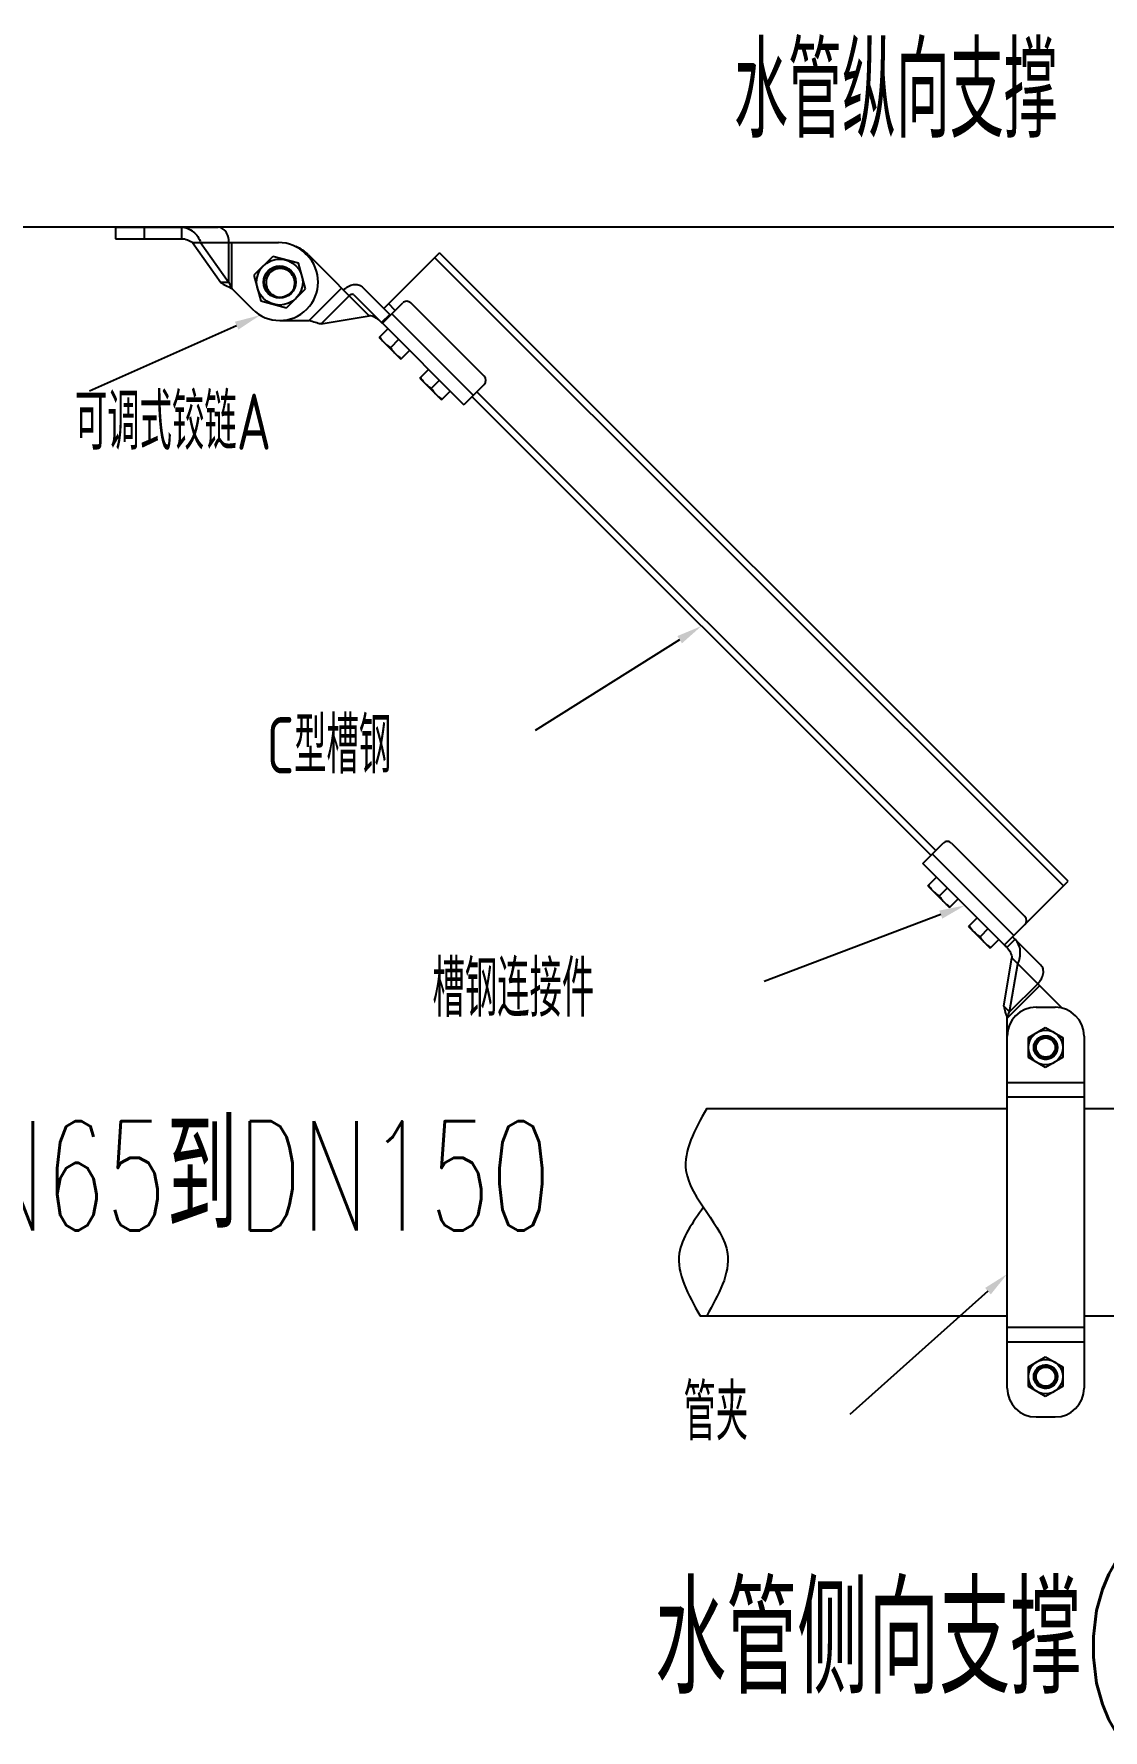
# Model space of a CAD drawing. Extents: x 4995099 to 5303443, y 4627657 to 4889583.
# Drawn here: x 5034241 to 5042527, y 4742820 to 4755974 of the extents above; entities that cross this region are included whole.
import ezdxf

# ---------------------------------------------------------------- set-up
doc = ezdxf.new("R2010")
doc.units = 0
doc.header["$LTSCALE"] = 1000
doc.header["$MEASUREMENT"] = 0
doc.layers.get('0').update_dxf_attribs({"color": 4, "linetype": 'CONTINUOUS'})
doc.layers.add('BZ', color=2, linetype='CONTINUOUS')
doc.layers.add('TWT_TEXT', color=7, linetype='CONTINUOUS')
doc.styles.add('HZTXT', font='TXT', dxfattribs={"bigfont": 'HZTXT'})
doc.styles.get("Standard").update_dxf_attribs({"font": 'GBENOR', "bigfont": 'GBCBIG'})

msp = doc.modelspace()

# ---------------------------------------------------------------- linework, layer by layer
at = {"linetype": 'Continuous'}
for p, q in [((5034873.3, 4754475.6), (5034873.3, 4754386.3)), ((5034873.3, 4754475.6), (5035668.4, 4754475.6)), ((5034873.3, 4754386.3), (5035384.6, 4754386.3)), ((5035096.5, 4754475.6), (5035096.5, 4754386.3)), ((5035384.6, 4754475.6), (5035384.6, 4754386.3)), ((5035470.2, 4754356.5), (5035689.5, 4754046.5)), ((5035470.2, 4754356.5), (5036136.5, 4754356.5)), ((5035533.4, 4754356.5), (5035752.6, 4754046.5)), ((5035752.6, 4754046.5), (5035752.6, 4754356.5)), ((5035773.7, 4754000.8), (5035773.7, 4754356.5)), ((5036356.2, 4754260.1), (5036347, 4754269.3)), ((5036369.2, 4754260.1), (5036840.4, 4753789)), ((5036952, 4753845.7), (5037383.5, 4754277.2)), ((5042257.1, 4749403.6), (5037383.5, 4754277.2)), ((5036092.4, 4754248.9), (5035946.5, 4754103)), ((5036291.6, 4754195.5), (5036092.4, 4754248.9)), ((5036142.8, 4754154.6), (5036142.6, 4754154.5)), ((5036146.2, 4754154.6), (5036146.3, 4754154.6)), ((5036344.9, 4753996.3), (5036291.6, 4754195.5)), ((5042220.3, 4749366.8), (5037346.7, 4754240.4)), ((5035752.6, 4754046.5), (5035689.5, 4754046.5)), ((5035773.7, 4754000.8), (5035935.2, 4753839.2)), ((5035946.5, 4754103), (5035999.9, 4753903.8)), ((5036199.1, 4753850.5), (5036344.9, 4753996.3)), ((5036625.8, 4754003.6), (5036374.3, 4753752)), ((5036784.4, 4754013.3), (5037002.8, 4753795)), ((5035999.9, 4753903.8), (5036199.1, 4753850.5)), ((5036466.1, 4753724.8), (5036685.3, 4753944)), ((5036721.3, 4753950.2), (5036939.6, 4753731.8)), ((5036942, 4753730.5), (5037099.4, 4753887.8)), ((5037041.5, 4753829.9), (5036988.9, 4753882.5)), ((5037730.8, 4753319.5), (5037162.5, 4753887.8)), ((5036145.7, 4753752), (5036374.3, 4753752)), ((5036466.1, 4753724.8), (5036840.4, 4753789)), ((5036998.5, 4753799.3), (5036935.3, 4753736.1)), ((5036941.5, 4753730), (5037572.9, 4753098.5)), ((5037646.6, 4753172.2), (5037015.2, 4753803.6)), ((5036916.2, 4753620.5), (5036983.6, 4753687.9)), ((5036916.2, 4753620.5), (5037084.6, 4753452.1)), ((5037067.8, 4753603.7), (5037005.2, 4753541.1)), ((5037152, 4753519.5), (5037084.6, 4753452.1)), ((5037232, 4753304.8), (5037299.3, 4753372.1)), ((5037232, 4753304.8), (5037400.3, 4753136.4)), ((5037383.5, 4753287.9), (5037320.9, 4753225.3)), ((5037467.7, 4753203.8), (5037400.3, 4753136.4)), ((5037730.8, 4753256.4), (5037572.9, 4753098.5)), ((5041194.2, 4749603.5), (5037636.1, 4753161.7)), ((5041231, 4749640.4), (5037672.9, 4753198.5)), ((5041131.1, 4749540.4), (5041288.9, 4749698.3)), ((5041352.1, 4749698.3), (5041920.3, 4749130)), ((5041782, 4748889.4), (5041131.1, 4749540.4)), ((5041204.7, 4749614.1), (5041836.2, 4748982.6)), ((5041168.9, 4749367.8), (5041236.3, 4749435.2)), ((5041765.5, 4748912), (5042257.1, 4749403.6)), ((5041168.9, 4749367.8), (5041337.3, 4749199.4)), ((5041320.5, 4749351), (5041257.9, 4749288.4)), ((5041404.7, 4749266.8), (5041337.3, 4749199.4)), ((5041484.7, 4749052.1), (5041552, 4749119.4)), ((5041484.7, 4749052.1), (5041653, 4748883.7)), ((5041636.2, 4749035.3), (5041573.6, 4748972.6)), ((5041720.4, 4748951.1), (5041653, 4748883.7)), ((5041782, 4748889.4), (5041845.1, 4748952.6)), ((5041825.6, 4748972.1), (5042045.9, 4748751.9)), ((5041757.3, 4748433.6), (5041821.5, 4748807.8)), ((5041802, 4748388.9), (5041866.2, 4748763.2)), ((5041821.5, 4748807.8), (5042211.3, 4748418.1)), ((5042021.2, 4748608.2), (5041802, 4748388.9)), ((5041784.5, 4748341.7), (5042036.1, 4748593.3)), ((5041757.3, 4748433.6), (5041802, 4748388.9)), ((5041784.5, 4745471.5), (5041784.5, 4748341.7)), ((5042007.8, 4748425.7), (5042156.6, 4748425.7)), ((5041948.3, 4748190.5), (5042082.2, 4748267.8)), ((5042082.2, 4748267.8), (5042216.1, 4748190.5)), ((5042379.9, 4748202.5), (5042379.9, 4745471.5)), ((5041948.3, 4748035.9), (5041948.3, 4748190.5)), ((5042054.5, 4748198), (5042054.3, 4748197.9)), ((5042126.7, 4748173.7), (5042126.6, 4748173.8)), ((5042152.2, 4748171.9), (5042152.2, 4748171.8)), ((5042152.2, 4748171.8), (5042152.4, 4748171.6)), ((5042173.1, 4748105.3), (5042173.1, 4748105.3)), ((5042173.1, 4748105), (5042173.1, 4748104.9)), ((5042173.3, 4748106.9), (5042173.3, 4748106.7)), ((5042173.3, 4748106.9), (5042173.3, 4748106.7)), ((5042216.1, 4748190.5), (5042216.1, 4748035.9)), ((5042082.2, 4747958.6), (5041948.3, 4748035.9)), ((5042216.1, 4748035.9), (5042082.2, 4747958.6)), ((5042144.8, 4748049.3), (5042144.7, 4748049.3)), ((5042144.9, 4748049.4), (5042144.8, 4748049.4)), ((5042144.8, 4748049.4), (5042144.8, 4748049.3)), ((5042144.9, 4748049.5), (5042144.9, 4748049.4)), ((5042145.4, 4748049.9), (5042145.3, 4748049.8)), ((5042145.5, 4748050), (5042145.4, 4748049.9)), ((5042145.4, 4748049.9), (5042145.4, 4748049.9)), ((5042145.6, 4748050.1), (5042145.5, 4748050)), ((5042145.5, 4748050), (5042145.5, 4748050)), ((5042145.7, 4748050.2), (5042145.6, 4748050.1)), ((5042146.2, 4748050.7), (5042146.1, 4748050.6)), ((5042146.3, 4748050.7), (5042146.2, 4748050.7)), ((5042146.4, 4748050.9), (5042146.3, 4748050.7)), ((5041784.5, 4747841.9), (5042379.9, 4747841.9)), ((5041784.5, 4747730.2), (5042379.9, 4747730.2)), ((5039455.4, 4747640.7), (5041784.5, 4747640.7)), ((5042379.9, 4747640.7), (5043570.5, 4747640.7)), ((5039403.5, 4746033.3), (5041784.5, 4746033.3)), ((5042379.9, 4746033.3), (5043533.3, 4746033.3)), ((5041784.5, 4745943.7), (5042379.9, 4745943.7)), ((5041784.5, 4745832.1), (5042379.9, 4745832.1)), ((5041948.3, 4745638.1), (5042082.2, 4745715.4)), ((5042082.2, 4745715.4), (5042216.1, 4745638.1)), ((5041948.3, 4745483.4), (5041948.3, 4745638.1)), ((5042054.5, 4745645.5), (5042054.3, 4745645.4)), ((5042126.7, 4745621.3), (5042126.6, 4745621.4)), ((5042152.2, 4745619.4), (5042152.2, 4745619.4)), ((5042152.2, 4745619.4), (5042152.4, 4745619.2)), ((5042216.1, 4745638.1), (5042216.1, 4745483.4)), ((5042082.2, 4745406.1), (5041948.3, 4745483.4)), ((5042216.1, 4745483.4), (5042082.2, 4745406.1)), ((5042144.8, 4745496.9), (5042144.7, 4745496.8)), ((5042144.9, 4745497), (5042144.8, 4745497)), ((5042144.8, 4745497), (5042144.8, 4745496.9)), ((5042144.9, 4745497.1), (5042144.9, 4745497)), ((5042145.4, 4745497.5), (5042145.3, 4745497.4)), ((5042145.5, 4745497.5), (5042145.4, 4745497.5)), ((5042145.4, 4745497.5), (5042145.4, 4745497.5)), ((5042145.6, 4745497.7), (5042145.5, 4745497.6)), ((5042145.5, 4745497.6), (5042145.5, 4745497.5)), ((5042145.7, 4745497.7), (5042145.6, 4745497.7)), ((5042146.2, 4745498.2), (5042146.1, 4745498.2)), ((5042146.3, 4745498.3), (5042146.2, 4745498.2)), ((5042146.4, 4745498.4), (5042146.3, 4745498.3)), ((5042173.1, 4745552.9), (5042173.1, 4745552.8)), ((5042173.1, 4745552.5), (5042173.1, 4745552.5)), ((5042173.3, 4745554.5), (5042173.3, 4745554.3)), ((5042173.3, 4745554.5), (5042173.3, 4745554.3)), ((5042007.8, 4745248.2), (5042156.6, 4745248.2))]:
    msp.add_line(p, q, dxfattribs=at)
for points in [[(5035812.1, 4753711.8), (5034672, 4753204.4)], [(5039245.8, 4751276.2), (5038127.2, 4750573.1)], [(5041269.4, 4749144.2), (5039900, 4748626.5)], [(5041635.4, 4746223.8), (5040565.4, 4745267.8)]]:
    msp.add_lwpolyline(points)
for centre, radius in [((5036145.7, 4754049.7), 178.6), ((5036145.7, 4754049.7), 125.3), ((5036145.7, 4754049.7), 119.1), ((5042082.2, 4748113.2), 133.9), ((5042082.2, 4748113.2), 92.1), ((5042082.2, 4748113.2), 74.4), ((5042082.2, 4745560.8), 133.9), ((5042082.2, 4745560.8), 92.1), ((5042082.2, 4745560.8), 74.4)]:
    msp.add_circle(centre, radius, dxfattribs=at)
for centre, radius, start, end in [((5036145.7, 4754049.7), 297.7, 224.99999, 44.99999), ((5036136.5, 4754058.9), 297.7, 44.99999, 90), ((5036158.7, 4754049.7), 297.7, 44.99999, 67.63031), ((5036145.7, 4754049.7), 104.9, 101.48488, 165.44482), ((5036145.7, 4754049.9), 104.7, 101.10333, 101.48341), ((5036145.7, 4754049.5), 105.1, 95.59662, 101.09946), ((5036145.7, 4754049.6), 105, 92.60725, 95.59802), ((5036145.7, 4754050), 104.6, 91.69418, 92.60616), ((5036145.7, 4754050.2), 104.4, 91.37381, 91.69398), ((5036152.8, 4754050.7), 104.4, 94.99489, 95.50792), ((5036145.7, 4754049.9), 104.7, 89.75295, 91.37328), ((5036145.7, 4754049.6), 105, 88.71875, 89.6641), ((5036145.7, 4754049.5), 105.1, 87.15432, 88.71864), ((5036145.9, 4754049.7), 105.1, 177.70338, 178.51134), ((5036145.9, 4754049.7), 105.1, 177.69504, 178.78974), ((5036145.8, 4754049.7), 105, 178.51134, 179.23308), ((5036145.6, 4754049.7), 104.8, 178.78884, 181.69255), ((5036145.5, 4754049.7), 104.7, 179.23213, 181.69271), ((5036145.9, 4754049.7), 105.1, 175.15789, 177.69509), ((5036145.7, 4754049.7), 104.9, 172.14543, 175.15819), ((5036145.7, 4754049.7), 104.9, 168.67355, 172.14336), ((5036145.8, 4754049.7), 105, 165.44581, 168.67361), ((5036144, 4754042.7), 118.4, 342.31447, 343.94711), ((5037130.9, 4753856.2), 44.6, 44.99999, 135.00001), ((5037699.2, 4753287.9), 44.6, 315.00001, 44.99999), ((5041320.5, 4749666.7), 44.6, 44.99999, 135.00001), ((5041888.8, 4749098.4), 44.6, 315.00001, 44.99999), ((5042007.8, 4748202.5), 223.2, 90, 180), ((5042156.6, 4748202.5), 223.2, 0, 90), ((5042082.2, 4748113.2), 89.3, 108.09219, 105.53041), ((5042082.2, 4748113.2), 75.2, 53.78971, 143.12823), ((5042081.8, 4748113.5), 74.7, 142.82748, 143.12823), ((5042082.1, 4748113.3), 75, 140.32827, 142.82604), ((5042082.3, 4748113.1), 75.3, 139.12725, 140.32926), ((5042082.3, 4748113.1), 75.3, 138.70846, 139.12739), ((5042084.6, 4748114.2), 89, 107.2173, 109.79104), ((5042082.4, 4748113.5), 74.8, 52.51704, 53.7893), ((5042084.6, 4748112), 74.7, 55.33717, 55.6772), ((5042084.5, 4748111.9), 74.9, 54.12281, 55.33679), ((5042082.3, 4748113.3), 75, 51.2461, 52.51708), ((5042084.3, 4748111.6), 75.3, 52.00229, 54.1222), ((5042082.2, 4748113.2), 75.2, 50.58107, 51.24632), ((5042084.1, 4748111.4), 75.5, 50.43149, 52.00278), ((5042084.1, 4748111.3), 75.6, 50.04003, 50.43171), ((5042084, 4748111.3), 75.6, 49.19897, 50.04002), ((5042076.9, 4748121.3), 90.5, 32.67364, 34.93176), ((5042082.2, 4748113.2), 91.3, 356.06244, 41.06245), ((5042082.4, 4748113.4), 91, 39.98819, 41.0622), ((5042082.2, 4748113.2), 91.3, 38.79662, 39.79988), ((5042083.3, 4748115.6), 90.4, 320.06817, 352.31476), ((5042077.4, 4748121.7), 89.8, 23.90689, 32.68143), ((5042078.3, 4748122.1), 88.9, 23.32966, 23.88612), ((5042082.6, 4748115.8), 91.2, 352.26728, 353.08798), ((5042082.4, 4748113.2), 91.1, 354.83537, 355.92), ((5042082.7, 4748115.8), 91, 353.40007, 354.29096), ((5042082.6, 4748115.8), 91.1, 353.08803, 353.36074), ((5042082.3, 4748113.2), 91.2, 354.42131, 354.78418), ((5042084.1, 4748115), 89.4, 312.88161, 313.20479), ((5042084.1, 4748115), 89.4, 313.52426, 313.92612), ((5042083.9, 4748115.2), 89.6, 314.16129, 318.95628), ((5042084, 4748115.1), 89.6, 318.95681, 320.02344), ((5042082.2, 4745560.8), 89.3, 108.09219, 105.53041), ((5042082.2, 4745560.8), 75.2, 53.78971, 143.12823), ((5042081.8, 4745561.1), 74.7, 142.82748, 143.12823), ((5042082.1, 4745560.9), 75, 140.32827, 142.82604), ((5042082.3, 4745560.7), 75.3, 139.12725, 140.32926), ((5042082.3, 4745560.6), 75.3, 138.70846, 139.12739), ((5042084.6, 4745561.8), 89, 107.2173, 109.79104), ((5042082.4, 4745561.1), 74.8, 52.51704, 53.7893), ((5042084.6, 4745559.6), 74.7, 55.33717, 55.6772), ((5042084.5, 4745559.4), 74.9, 54.12281, 55.33679), ((5042082.3, 4745560.9), 75, 51.2461, 52.51708), ((5042084.3, 4745559.2), 75.3, 52.00229, 54.1222), ((5042082.2, 4745560.7), 75.2, 50.58107, 51.24632), ((5042084.1, 4745559), 75.5, 50.43149, 52.00278), ((5042084.1, 4745558.9), 75.6, 50.04003, 50.43171), ((5042084, 4745558.9), 75.6, 49.19897, 50.04002), ((5042076.9, 4745568.9), 90.5, 32.67364, 34.93176), ((5042082.2, 4745560.8), 91.3, 356.06244, 41.06245), ((5042082.4, 4745560.9), 91, 39.98819, 41.0622), ((5042082.2, 4745560.8), 91.3, 38.79662, 39.79988), ((5042077.4, 4745569.3), 89.8, 23.90689, 32.68143), ((5042078.3, 4745569.7), 88.9, 23.32966, 23.88612), ((5042007.8, 4745471.5), 223.2, 180, 270), ((5042084.1, 4745562.5), 89.4, 312.88161, 313.20479), ((5042084.1, 4745562.6), 89.4, 313.52426, 313.92612), ((5042083.9, 4745562.7), 89.6, 314.16129, 318.95628), ((5042084, 4745562.7), 89.6, 318.95681, 320.02344), ((5042083.3, 4745563.2), 90.4, 320.06817, 352.31476), ((5042156.6, 4745471.5), 223.2, 270, 0), ((5042082.6, 4745563.4), 91.2, 352.26728, 353.08798), ((5042082.4, 4745560.7), 91.1, 354.83537, 355.92), ((5042082.7, 4745563.3), 91, 353.40007, 354.29096), ((5042082.6, 4745563.4), 91.1, 353.08803, 353.36074), ((5042082.3, 4745560.8), 91.2, 354.42131, 354.78418)]:
    msp.add_arc(centre, radius, start, end, dxfattribs=at)
for points, knots in [([(5035384.6, 4754475.6), (5035401, 4754475.6), (5035434.5, 4754469.2), (5035478.4, 4754442.4), (5035512.5, 4754403.6), (5035527.8, 4754372.5), (5035533.4, 4754356.5)], [0, 0, 0, 0, 0.2432329, 0.4930778, 0.7487233, 1, 1, 1, 1]), ([(5035384.6, 4754386.3), (5035400.6, 4754386.3), (5035431.4, 4754380.4), (5035458.4, 4754365.1), (5035470.2, 4754356.5)], [0, 0, 0, 0, 0.5225162, 1, 1, 1, 1]), ([(5035752.6, 4754356.5), (5035752.6, 4754371.9), (5035748.6, 4754401.6), (5035731, 4754440.6), (5035703.5, 4754468.3), (5035679.6, 4754475.6), (5035668.4, 4754475.6)], [0, 0, 0, 0, 0.2879693, 0.555344, 0.7905333, 1, 1, 1, 1]), ([(5036257.8, 4754010), (5036262.7, 4754027.2), (5036264.7, 4754064.3), (5036245.8, 4754106.9), (5036220.3, 4754132.6), (5036197, 4754146.7), (5036170.9, 4754154.7), (5036152.7, 4754155.4), (5036143.7, 4754154.7)], [0, 0, 0, 0, 0.2492726, 0.4984099, 0.6238458, 0.7492448, 0.8746208, 1, 1, 1, 1]), ([(5035689.5, 4754046.5), (5035701.8, 4754038), (5035729.7, 4754022.3), (5035758.4, 4754008.3), (5035773.7, 4754000.8)], [0, 0, 0, 0, 0.4682186, 1, 1, 1, 1]), ([(5035752.6, 4754046.5), (5035754, 4754042.6), (5035760.2, 4754027), (5035767.9, 4754012.1), (5035773.7, 4754000.8)], [0, 0, 0, 0, 0.2440009, 1, 1, 1, 1]), ([(5036040.8, 4754046.6), (5036040.5, 4754037.4), (5036042.2, 4754019), (5036051.7, 4753993), (5036067.4, 4753970.2), (5036095.1, 4753946), (5036139.5, 4753929.6), (5036177.1, 4753934.5), (5036194.1, 4753940.9)], [0, 0, 0, 0, 0.1254142, 0.2508333, 0.3762646, 0.5017062, 0.7507851, 1, 1, 1, 1]), ([(5036640.7, 4753988.7), (5036651.5, 4753999.5), (5036675.4, 4754017.7), (5036715.4, 4754032.8), (5036754.5, 4754033), (5036776.5, 4754021.2), (5036784.4, 4754013.3)], [0, 0, 0, 0, 0.2879707, 0.5553439, 0.7905323, 1, 1, 1, 1]), ([(5036721.3, 4753950.2), (5036719.3, 4753952.2), (5036713.8, 4753955.1), (5036704, 4753955.1), (5036694, 4753951.3), (5036688, 4753946.7), (5036685.3, 4753944)], [0, 0, 0, 0, 0.209498, 0.4446669, 0.7119894, 1, 1, 1, 1]), ([(5036466.1, 4753724.8), (5036451.4, 4753727.5), (5036420.5, 4753736.1), (5036390.3, 4753746.5), (5036374.3, 4753752)], [0, 0, 0, 0, 0.4682186, 1, 1, 1, 1]), ([(5036922, 4753749.5), (5036910.7, 4753760.8), (5036884.7, 4753778.5), (5036854.8, 4753786.7), (5036840.4, 4753789)], [0, 0, 0, 0, 0.5225162, 1, 1, 1, 1]), ([(5036942, 4753730.5), (5036941.9, 4753730.4), (5036940.9, 4753730.2), (5036940.2, 4753731.2), (5036939.6, 4753731.8)], [0, 0, 0, 0, 0.1267747, 1, 1, 1, 1]), ([(5036921, 4753625.2), (5036923.7, 4753621), (5036935, 4753604.5), (5036947.8, 4753589), (5036958.3, 4753578.4)], [0, 0, 0, 0, 0.2507885, 1, 1, 1, 1]), ([(5036958.3, 4753578.4), (5036968.9, 4753567.8), (5036984.4, 4753555), (5037001, 4753543.8), (5037005.2, 4753541.1)], [0, 0, 0, 0, 0.7492115, 1, 1, 1, 1]), ([(5037005.2, 4753541.1), (5037007.9, 4753536.9), (5037019.1, 4753520.3), (5037031.9, 4753504.8), (5037042.5, 4753494.2)], [0, 0, 0, 0, 0.2507885, 1, 1, 1, 1]), ([(5037042.5, 4753494.2), (5037053.1, 4753483.6), (5037068.6, 4753470.8), (5037085.2, 4753459.6), (5037089.4, 4753456.9)], [0, 0, 0, 0, 0.7492115, 1, 1, 1, 1]), ([(5037236.7, 4753309.5), (5037239.4, 4753305.3), (5037250.7, 4753288.8), (5037263.5, 4753273.3), (5037274.1, 4753262.7)], [0, 0, 0, 0, 0.2507885, 1, 1, 1, 1]), ([(5037274.1, 4753262.7), (5037284.6, 4753252.1), (5037300.2, 4753239.3), (5037316.7, 4753228.1), (5037320.9, 4753225.3)], [0, 0, 0, 0, 0.7492115, 1, 1, 1, 1]), ([(5037320.9, 4753225.3), (5037323.6, 4753221.1), (5037334.9, 4753204.6), (5037347.7, 4753189.1), (5037358.2, 4753178.5)], [0, 0, 0, 0, 0.2507885, 1, 1, 1, 1]), ([(5037358.2, 4753178.5), (5037368.8, 4753167.9), (5037384.4, 4753155.1), (5037400.9, 4753143.9), (5037405.1, 4753141.1)], [0, 0, 0, 0, 0.7492115, 1, 1, 1, 1]), ([(5041173.7, 4749372.5), (5041176.4, 4749368.3), (5041187.6, 4749351.8), (5041200.4, 4749336.3), (5041211, 4749325.7)], [0, 0, 0, 0, 0.2507885, 1, 1, 1, 1]), ([(5041211, 4749325.7), (5041221.6, 4749315.1), (5041237.1, 4749302.3), (5041253.7, 4749291.1), (5041257.9, 4749288.4)], [0, 0, 0, 0, 0.7492115, 1, 1, 1, 1]), ([(5041257.9, 4749288.4), (5041260.6, 4749284.2), (5041271.8, 4749267.6), (5041284.6, 4749252.1), (5041295.2, 4749241.5)], [0, 0, 0, 0, 0.2507885, 1, 1, 1, 1]), ([(5041295.2, 4749241.5), (5041305.8, 4749230.9), (5041321.3, 4749218.1), (5041337.9, 4749206.9), (5041342.1, 4749204.2)], [0, 0, 0, 0, 0.7492115, 1, 1, 1, 1]), ([(5041489.4, 4749056.8), (5041492.1, 4749052.6), (5041503.4, 4749036.1), (5041516.2, 4749020.6), (5041526.8, 4749010)], [0, 0, 0, 0, 0.2507885, 1, 1, 1, 1]), ([(5041526.8, 4749010), (5041537.3, 4748999.4), (5041552.9, 4748986.6), (5041569.4, 4748975.4), (5041573.6, 4748972.6)], [0, 0, 0, 0, 0.7492115, 1, 1, 1, 1]), ([(5041573.6, 4748972.6), (5041576.3, 4748968.4), (5041587.6, 4748951.9), (5041600.4, 4748936.4), (5041610.9, 4748925.8)], [0, 0, 0, 0, 0.2507885, 1, 1, 1, 1]), ([(5041610.9, 4748925.8), (5041621.5, 4748915.2), (5041637, 4748902.4), (5041653.6, 4748891.2), (5041657.8, 4748888.4)], [0, 0, 0, 0, 0.7492115, 1, 1, 1, 1]), ([(5041782, 4748889.4), (5041779.5, 4748892), (5041774.6, 4748896.9), (5041768.9, 4748902.8), (5041763.5, 4748910), (5041765.5, 4748912)], [0, 0, 0, 0, 0.3786649, 0.6932905, 1, 1, 1, 1]), ([(5041782, 4748889.4), (5041793.3, 4748878.1), (5041811, 4748852.1), (5041819.2, 4748822.3), (5041821.5, 4748807.8)], [0, 0, 0, 0, 0.5225162, 1, 1, 1, 1]), ([(5041866.2, 4748763.2), (5041873.6, 4748778.4), (5041884.7, 4748811.2), (5041888.1, 4748862.8), (5041875.9, 4748912.7), (5041856.7, 4748941), (5041845.1, 4748952.6)], [0, 0, 0, 0, 0.2512822, 0.5069219, 0.7567612, 1, 1, 1, 1]), ([(5042021.2, 4748608.2), (5042032.1, 4748619), (5042050.3, 4748642.9), (5042065.4, 4748682.9), (5042065.6, 4748721.9), (5042053.8, 4748744), (5042045.9, 4748751.9)], [0, 0, 0, 0, 0.2879707, 0.5553439, 0.7905323, 1, 1, 1, 1]), ([(5041757.3, 4748433.6), (5041760, 4748418.9), (5041768.7, 4748388), (5041779, 4748357.8), (5041784.5, 4748341.7)], [0, 0, 0, 0, 0.4682186, 1, 1, 1, 1]), ([(5041784.5, 4748341.7), (5041785.9, 4748345.8), (5041791, 4748361.7), (5041796.7, 4748377.6), (5041802, 4748388.9)], [0, 0, 0, 0, 0.254643, 1, 1, 1, 1]), ([(5042054.3, 4748197.9), (5042044.9, 4748194.5), (5042027.1, 4748184.4), (5042007.1, 4748161.2), (5041996.1, 4748132.6), (5041995.6, 4748101.9), (5042005.7, 4748073), (5042025.3, 4748049.4), (5042051.9, 4748034.2), (5042072.2, 4748031.1), (5042082.2, 4748031.4)], [0, 0, 0, 0, 0.1250566, 0.2500877, 0.3751099, 0.500112, 0.6251097, 0.7500876, 0.8750512, 1, 1, 1, 1]), ([(5042126.1, 4748190.9), (5042118.8, 4748194.1), (5042103.1, 4748198.4), (5042078.8, 4748198.2), (5042055.5, 4748191), (5042042.1, 4748181.8), (5042036.2, 4748176.3)], [0, 0, 0, 0, 0.2502456, 0.5003307, 0.7502615, 1, 1, 1, 1]), ([(5042082.2, 4748031.4), (5042090, 4748031.7), (5042105.7, 4748034.5), (5042126.9, 4748045.2), (5042144.2, 4748061.6), (5042155.9, 4748082.3), (5042160.9, 4748105.6), (5042158.8, 4748129.3), (5042149.7, 4748151.3), (5042139.4, 4748163.5), (5042133.5, 4748168.6)], [0, 0, 0, 0, 0.1250346, 0.2500561, 0.3750697, 0.5000714, 0.6250663, 0.7500495, 0.8750241, 1, 1, 1, 1]), ([(5039429.5, 4746875), (5039349.2, 4746756.5), (5039148.2, 4746489.6), (5039312, 4746196.7), (5039403.5, 4746033.3)], [567.9449081, 567.9449081, 567.9449081, 567.9449081, 845.1295872, 1195.1937242, 1195.1937242, 1195.1937242, 1195.1937242]), ([(5042054.3, 4745645.4), (5042044.9, 4745642), (5042027.1, 4745631.9), (5042007.1, 4745608.7), (5041996.1, 4745580.1), (5041995.6, 4745549.5), (5042005.7, 4745520.6), (5042025.3, 4745497), (5042051.9, 4745481.8), (5042072.2, 4745478.7), (5042082.2, 4745479)], [0, 0, 0, 0, 0.1250566, 0.2500877, 0.3751099, 0.500112, 0.6251097, 0.7500876, 0.8750512, 1, 1, 1, 1]), ([(5042126.1, 4745638.5), (5042118.8, 4745641.7), (5042103.1, 4745646), (5042078.8, 4745645.7), (5042055.5, 4745638.5), (5042042.1, 4745629.3), (5042036.2, 4745623.9)], [0, 0, 0, 0, 0.2502456, 0.5003307, 0.7502615, 1, 1, 1, 1]), ([(5042082.2, 4745479), (5042090, 4745479.3), (5042105.7, 4745482), (5042126.9, 4745492.7), (5042144.2, 4745509.2), (5042155.9, 4745529.9), (5042160.9, 4745553.1), (5042158.8, 4745576.9), (5042149.7, 4745598.9), (5042139.4, 4745611), (5042133.5, 4745616.1)], [0, 0, 0, 0, 0.1250346, 0.2500561, 0.3750697, 0.5000714, 0.6250663, 0.7500495, 0.8750241, 1, 1, 1, 1])]:
    msp.add_open_spline(points, degree=3, knots=knots, dxfattribs=at)
for points in [[(5042036.2, 4748176.3), (5042030.7, 4748171.1), (5042025.8, 4748164.9), (5042022.1, 4748158.3)], [(5042036.2, 4745623.9), (5042030.7, 4745618.6), (5042025.8, 4745612.5), (5042022.1, 4745605.9)]]:
    msp.add_open_spline(points, degree=3, dxfattribs=at)
msp.add_spline([(5039455.4, 4747640.7), (5039294.7, 4747158.4), (5039616.2, 4746515.5), (5039455.4, 4746033.3)], degree=3, dxfattribs=at)
for points in [[(5035798.5, 4753742.3), (5035994.8, 4753793.1), (5035825.6, 4753681.3)], [(5039228.1, 4751304.4), (5039415.1, 4751382.6), (5039263.5, 4751248)], [(5041257.7, 4749175.4), (5041456.5, 4749214.9), (5041281.2, 4749113)], [(5041613.2, 4746248.7), (5041784.5, 4746357.1), (5041657.6, 4746199)]]:
    msp.add_solid(points)
at = {"layer": 'BZ'}
msp.add_line((5046985.4, 4754475.6), (5034091.4, 4754475.6), dxfattribs=at)

# ---------------------------------------------------------------- texts
at = {"color": 7, "width": 0.8}
for s, height, p in [('水管纵向支撑', 726, (5039667.1, 4755169.5)), ('管夹', 435.6, (5039274.9, 4745066.9))]:
    msp.add_text(s, height=height, dxfattribs=at).set_placement(p)
at = {"width": 0.8}
for s, p in [('可调式铰链A', (5034558.3, 4752749.5)), ('C型槽钢', (5036044.4, 4750239.2)), ('槽钢连接件', (5037329.8, 4748352.2))]:
    msp.add_text(s, height=435.6, dxfattribs=at).set_placement(p)
at = {"layer": 'TWT_TEXT', "style": 'HZTXT', "width": 0.65}
for s, p in [('管径从DN65到DN150', (5031659.8, 4746694.2)), ('水管侧向支撑(钢结构)', (5039055.4, 4743102.1))]:
    msp.add_text(s, height=847, dxfattribs=at).set_placement(p)

doc.saveas('drawing.dxf')
